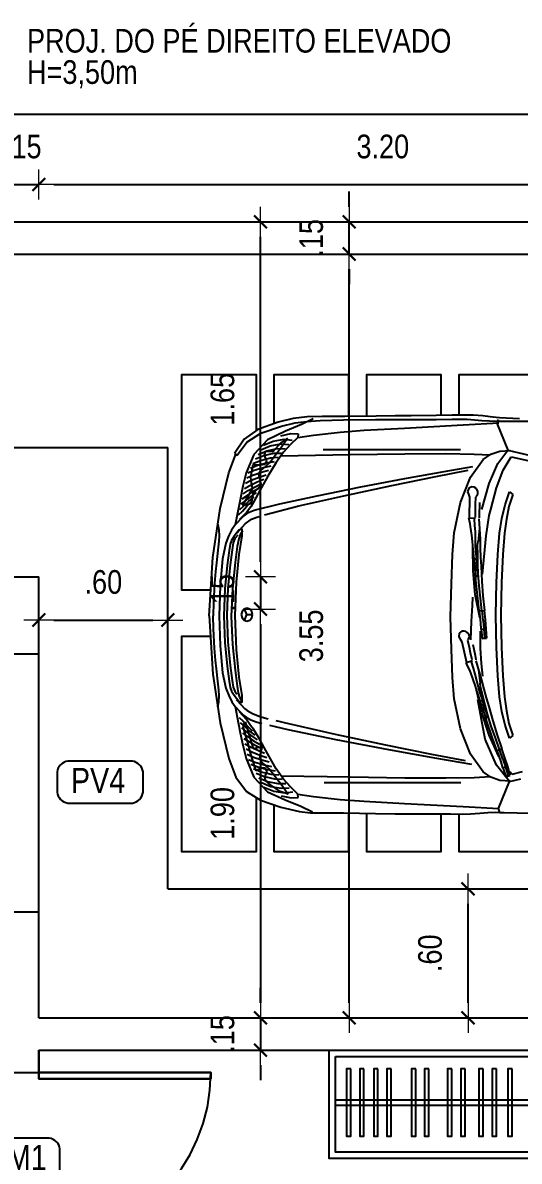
# Model space of a CAD drawing. Header units: millimetres. Extents: x -178 to 521, y -135 to 750.
# Drawn here: x 26.54 to 28.85, y 706.22 to 711.51 of the extents above; entities that cross this region are included whole.
import ezdxf
from ezdxf.enums import TextEntityAlignment as Align

# ---------------------------------------------------------------- set-up
doc = ezdxf.new("R2010")
doc.units = ezdxf.units.MM
doc.header["$LTSCALE"] = 20
doc.header["$MEASUREMENT"] = 0
doc.header["$PDSIZE"] = -5
doc.linetypes.add('HIDDEN2', pattern=[0.1875, 0.125, -0.0625])
doc.layers.get('0').update_dxf_attribs({"linetype": 'CONTINUOUS'})
doc.layers.get('Defpoints').update_dxf_attribs({"linetype": 'CONTINUOUS'})
for name, color, linetype in [('003', 3, 'CONTINUOUS'), ('AR-ALV', 5, 'CONTINUOUS'), ('COTA', 7, 'CONTINUOUS'), ('Layer1', 7, 'CONTINUOUS')]:
    doc.layers.add(name, color=color, linetype=linetype)
doc.layers.add('E-Pen-C', color=4, linetype='CONTINUOUS', lineweight=15)
doc.layers.add('E-Pen-G', color=3, linetype='CONTINUOUS', lineweight=30)
doc.styles.add('F2', font='ARIALN.TTF')
doc.dimstyles.new('DIMENSION-1', dxfattribs={"dimtxt": 0.11, "dimasz": 0.07, "dimexe": 1, "dimexo": 0, "dimgap": 0.12, "dimtad": 1, "dimzin": 7, "dimdsep": 46, "dimtxsty": 'F2', "dimblk1": 'TRACO', "dimblk2": 'TRACO', "dimsah": 1, "dimcen": 1, "dimse1": 1, "dimse2": 1, "dimclrd": 256, "dimclre": 256, "dimclrt": 6, "dimadec": 0, "dimazin": 0, "dimtfac": 1, "dimtix": 1, "dimtmove": 2, "dimatfit": 3, "dimldrblk": 'TRACO', "dimfxl": 1, "dimtolj": 1, "dimtzin": 0, "dimarcsym": 0})

# ---------------------------------------------------------------- blocks, each defined once
blk = doc.blocks.new('Austin Mini dessus')
at = {"color": 8, "flags": 128}
for points in [[(-0.302, 3.7337), (-0.2069, 3.765)], [(-0.2069, 3.765), (-0.1204, 3.7865)], [(-0.1874, 3.7324), (-0.114, 3.7617)], [(-0.1204, 3.7865), (-0.0703, 3.7926)], [(-0.114, 3.7617), (-0.0609, 3.787)], [(-0.0703, 3.7926), (-0.0241, 3.7916)], [(-0.0241, 3.7916), (0.0842, 3.7922)], [(0.0842, 3.7922), (0.2332, 3.7952)], [(0.2332, 3.7952), (0.3237, 3.797)], [(0.3237, 3.797), (0.3971, 3.7966)], [(0.3684, 3.7483), (0.6405, 3.7634)], [(0.3971, 3.7966), (0.5088, 3.7962)], [(0.5088, 3.7962), (0.581, 3.797)], [(0.581, 3.797), (0.6212, 3.7976)], [(0.6212, 3.7976), (0.674, 3.7963)], [(0.6405, 3.7634), (0.8064, 3.7721)], [(0.674, 3.7963), (0.7177, 3.7934)], [(0.7177, 3.7934), (0.7547, 3.7905)], [(0.7547, 3.7905), (0.7913, 3.7892)], [(0.7913, 3.7892), (0.8117, 3.7899)], [(0.8107, 3.7898), (0.8054, 3.7722)], [(0.8054, 3.7722), (0.8566, 3.6469)], [(0.8117, 3.7899), (0.831, 3.7901)], [(0.831, 3.7901), (0.8924, 3.7915)], [(0.8924, 3.7915), (1.0016, 3.7949)], [(-0.3667, 3.6929), (-0.302, 3.7337)], [(-0.269, 3.694), (-0.1874, 3.7324)], [(-0.1734, 3.7051), (-0.2108, 3.6933)], [(-0.2065, 3.713), (-0.1595, 3.7223)], [(-0.2018, 3.6646), (-0.1734, 3.7051)], [(-0.1288, 3.7047), (-0.1629, 3.672)], [(-0.1595, 3.7223), (-0.127, 3.7206)], [(-0.127, 3.7206), (-0.1288, 3.7047)], [(-0.1288, 3.7047), (-0.0554, 3.7158)], [(-0.0554, 3.7158), (0.0688, 3.7297)], [(0.0688, 3.7297), (0.18, 3.7384)], [(0.18, 3.7384), (0.3684, 3.7483)], [(-0.4163, 3.6266), (-0.3667, 3.6929)], [(-0.3332, 3.6261), (-0.269, 3.694)], [(-0.2983, 3.6509), (-0.2548, 3.669)], [(-0.2862, 3.6722), (-0.24, 3.6915)], [(-0.2557, 3.6613), (-0.2776, 3.6432)], [(-0.2696, 3.6465), (-0.2217, 3.6563)], [(-0.2582, 3.5904), (-0.2018, 3.6646)], [(-0.2108, 3.6933), (-0.2557, 3.6613)], [(-0.2548, 3.669), (-0.2057, 3.6781)], [(-0.24, 3.6915), (-0.1897, 3.6999)], [(-0.2217, 3.6563), (-0.1848, 3.6556)], [(-0.2057, 3.6781), (-0.1684, 3.6754)], [(-0.1629, 3.672), (-0.1958, 3.6357)], [(-0.1897, 3.6999), (-0.152, 3.6952)], [(0.6296, 3.652), (-0.0059, 3.652)], [(-0.4494, 3.54), (-0.4163, 3.6266)], [(-0.3686, 3.5396), (-0.3332, 3.6261)], [(-0.3344, 3.5868), (-0.2992, 3.6015)], [(-0.3224, 3.6082), (-0.2844, 3.624)], [(-0.3103, 3.6295), (-0.2696, 3.6465)], [(-0.2992, 3.6015), (-0.2538, 3.6126)], [(-0.2844, 3.624), (-0.2378, 3.6344)], [(-0.2776, 3.6432), (-0.2819, 3.6262)], [(-0.2819, 3.6262), (-0.2717, 3.5998)], [(-0.2717, 3.5998), (-0.28, 3.5832)], [(-0.2538, 3.6126), (-0.2177, 3.6161)], [(-0.2378, 3.6344), (-0.2012, 3.6358)], [(-0.1958, 3.6357), (-0.2299, 3.5876)], [(-0.2069, 3.6195), (0.1144, 3.6255)], [(0.1144, 3.6255), (0.369, 3.6287)], [(0.369, 3.6287), (0.5603, 3.6292)], [(0.5603, 3.6292), (0.6914, 3.6273)], [(0.7337, 3.6018), (0.675, 3.5196)], [(0.6914, 3.6273), (0.7656, 3.6231)], [(0.769, 3.6265), (0.7337, 3.6018)], [(0.8118, 3.6411), (0.769, 3.6265)], [(0.8566, 3.6469), (0.7958, 3.5707)], [(0.8596, 3.6444), (0.8118, 3.6411)], [(0.8299, 3.5961), (0.835, 3.6098)], [(0.835, 3.6098), (0.8402, 3.6233)], [(0.8372, 3.5784), (0.8502, 3.6203)], [(0.8402, 3.6233), (0.8582, 3.6183)], [(0.8462, 3.577), (0.8582, 3.6183)], [(0.8566, 3.6469), (0.909, 3.6348)], [(0.8604, 3.6051), (0.8577, 3.6008)], [(0.8634, 3.6093), (0.8604, 3.6051)], [(0.8666, 3.6133), (0.8634, 3.6093)], [(0.9143, 3.6021), (0.8666, 3.6133)], [(-0.3585, 3.5441), (-0.3287, 3.5566)], [(-0.3465, 3.5655), (-0.3139, 3.579)], [(-0.3219, 3.5976), (-0.3417, 3.5395)], [(-0.3356, 3.5327), (-0.2955, 3.5465)], [(-0.3287, 3.5566), (-0.2858, 3.5689)], [(-0.3144, 3.5923), (-0.3219, 3.5976)], [(-0.2975, 3.5839), (-0.3144, 3.5923)], [(-0.3139, 3.579), (-0.2698, 3.5907)], [(-0.3066, 3.538), (-0.2994, 3.5535)], [(-0.2994, 3.5535), (-0.2582, 3.5904)], [(-0.28, 3.5832), (-0.2975, 3.5839)], [(-0.2955, 3.5465), (-0.2617, 3.5558)], [(-0.2858, 3.5689), (-0.2505, 3.5765)], [(-0.2299, 3.5876), (-0.2701, 3.5169)], [(-0.2698, 3.5907), (-0.2341, 3.5963)], [(0.4929, 3.5192), (0.6502, 3.5491)], [(0.517, 3.5386), (0.6793, 3.5662)], [(0.7958, 3.5707), (0.7435, 3.4498)], [(0.8063, 3.5287), (0.8151, 3.5556)], [(0.8151, 3.5556), (0.8242, 3.5824)], [(0.8252, 3.5824), (0.8299, 3.5961)], [(0.8252, 3.5824), (0.8372, 3.5784)], [(0.8257, 3.5419), (0.8372, 3.5784)], [(0.8334, 3.5361), (0.8462, 3.577)], [(-0.4897, 3.3744), (-0.4494, 3.54)], [(-0.3843, 3.4776), (-0.3686, 3.5396)], [(-0.374, 3.3698), (-0.3363, 3.4925)], [(-0.3693, 3.4953), (-0.3424, 3.5089)], [(-0.3639, 3.5197), (-0.3356, 3.5327)], [(-0.3534, 3.4979), (-0.3572, 3.4821)], [(-0.3417, 3.5395), (-0.3534, 3.4979)], [(-0.3493, 3.4851), (-0.3148, 3.5016)], [(-0.3424, 3.5089), (-0.3051, 3.524)], [(-0.3363, 3.4925), (-0.2946, 3.4845)], [(-0.3244, 3.4792), (-0.2956, 3.4936)], [(-0.3148, 3.5016), (-0.2843, 3.5144)], [(-0.2701, 3.5169), (-0.3098, 3.443)], [(-0.3001, 3.5036), (-0.3066, 3.538)], [(-0.3051, 3.524), (-0.273, 3.5351)], [(-0.2946, 3.4845), (-0.3001, 3.5036)], [(0.0478, 3.4514), (0.2925, 3.4981)], [(0.2791, 3.4759), (0.4929, 3.5192)], [(0.2925, 3.4981), (0.517, 3.5386)], [(0.675, 3.5196), (0.6278, 3.4015)], [(0.8067, 3.5309), (0.7615, 3.4315)], [(0.7718, 3.4351), (0.7952, 3.5024)], [(0.8092, 3.4984), (0.7905, 3.4435)], [(0.7952, 3.5024), (0.8192, 3.4954)], [(0.7972, 3.5019), (0.8063, 3.5287)], [(0.7985, 3.4305), (0.8212, 3.4949)], [(0.8257, 3.5419), (0.8097, 3.4979)], [(0.8192, 3.4954), (0.8334, 3.5361)], [(-0.3968, 3.4202), (-0.3843, 3.4776)], [(-0.3572, 3.4821), (-0.3836, 3.3914)], [(-0.38, 3.4466), (-0.3561, 3.4613)], [(-0.3746, 3.4709), (-0.3493, 3.4851)], [(-0.363, 3.4375), (-0.3341, 3.4567)], [(-0.3561, 3.4613), (-0.3244, 3.4792)], [(-0.3437, 3.4343), (-0.3181, 3.4522)], [(-0.3098, 3.443), (-0.3346, 3.403)], [(-0.3341, 3.4567), (-0.3068, 3.4729)], [(-0.1749, 3.4052), (0.0478, 3.4514)], [(0.0453, 3.4261), (0.2791, 3.4759)], [(0.7435, 3.4498), (0.7081, 3.2674)], [(0.7905, 3.4435), (0.7715, 3.3887)], [(0.8558, 3.4451), (0.8359, 3.3854)], [(0.8715, 3.4329), (0.8558, 3.4451)], [(-0.4112, 3.3468), (-0.3968, 3.4202)], [(-0.3961, 3.3734), (-0.3767, 3.3898)], [(-0.3908, 3.3978), (-0.3698, 3.4136)], [(-0.3854, 3.4222), (-0.363, 3.4375)], [(-0.3836, 3.3914), (-0.374, 3.3698)], [(-0.3836, 3.366), (-0.363, 3.3894)], [(-0.3767, 3.3898), (-0.3534, 3.4119)], [(-0.3698, 3.4136), (-0.3437, 3.4343)], [(-0.363, 3.3894), (-0.3407, 3.4108)], [(-0.3534, 3.4119), (-0.3294, 3.4315)], [(-0.3346, 3.403), (-0.3481, 3.3863)], [(-0.2599, 3.3851), (-0.2335, 3.3912)], [(-0.2335, 3.3912), (-0.2013, 3.399)], [(-0.2013, 3.399), (-0.1749, 3.4052)], [(-0.172, 3.3767), (0.0453, 3.4261)], [(0.6278, 3.4015), (0.5988, 3.2619)], [(0.7615, 3.4315), (0.7277, 3.3278)], [(0.7484, 3.3675), (0.7718, 3.4351)], [(0.7715, 3.3887), (0.7537, 3.3335)], [(0.7785, 3.3642), (0.7985, 3.4305)], [(0.8536, 3.3763), (0.8715, 3.4329)], [(-0.5243, 3.1472), (-0.4897, 3.3744)], [(-0.4198, 3.2983), (-0.4112, 3.3468)], [(-0.4015, 3.349), (-0.3836, 3.366)], [(-0.3679, 3.3589), (-0.4003, 3.3232)], [(-0.397, 3.3226), (-0.3805, 3.3391)], [(-0.3805, 3.3391), (-0.3683, 3.348)], [(-0.3683, 3.348), (-0.347, 3.3593)], [(-0.3481, 3.3863), (-0.3679, 3.3589)], [(-0.347, 3.3593), (-0.3226, 3.369)], [(-0.339, 3.3298), (-0.3048, 3.3438)], [(-0.3226, 3.369), (-0.2958, 3.3774)], [(-0.3048, 3.3438), (-0.2667, 3.355)], [(-0.2307, 3.363), (-0.2112, 3.3675)], [(-0.2112, 3.3675), (-0.1915, 3.3721)], [(-0.1915, 3.3721), (-0.172, 3.3767)], [(0.7293, 3.299), (0.7484, 3.3675)], [(0.7472, 3.3485), (0.7374, 3.3232)], [(0.7537, 3.3335), (0.7422, 3.2911)], [(0.7462, 3.3202), (0.7557, 3.3455)], [(0.7472, 3.3485), (0.7557, 3.345)], [(0.7597, 3.2985), (0.7785, 3.3642)], [(0.8359, 3.3854), (0.8202, 3.3211)], [(0.8415, 3.3179), (0.8536, 3.3763)], [(-0.5014, 3.3001), (-0.4965, 3.2759)], [(-0.435, 3.2757), (-0.4198, 3.2983)], [(-0.4198, 3.2983), (-0.397, 3.3226)], [(-0.415, 3.2655), (-0.3926, 3.2902)], [(-0.3926, 3.2902), (-0.3764, 3.3069)], [(-0.3764, 3.3069), (-0.3644, 3.3161)], [(-0.3644, 3.3161), (-0.339, 3.3298)], [(0.7277, 3.3278), (0.7023, 3.2216)], [(0.728, 3.2975), (0.7203, 3.2716)], [(0.7263, 3.2915), (0.7353, 3.2885)], [(0.7374, 3.3232), (0.728, 3.2975)], [(0.7293, 3.2686), (0.7371, 3.2944)], [(0.7422, 3.2911), (0.7318, 3.2485)], [(0.7371, 3.2944), (0.7462, 3.3202)], [(0.7478, 3.258), (0.7597, 3.2985)], [(0.8202, 3.3211), (0.8092, 3.2537)], [(0.8325, 3.2537), (0.8415, 3.3179)], [(-0.4965, 3.2759), (-0.4951, 3.2474)], [(-0.4951, 3.2474), (-0.4961, 3.222)], [(-0.4642, 3.2131), (-0.4498, 3.2462)], [(-0.4498, 3.2462), (-0.435, 3.2757)], [(-0.4368, 3.2263), (-0.4251, 3.2451)], [(-0.4251, 3.2451), (-0.4036, 3.2735)], [(-0.4223, 3.2271), (-0.4123, 3.2411)], [(-0.4102, 3.2033), (-0.4054, 3.2337)], [(-0.4054, 3.2337), (-0.3992, 3.255)], [(-0.4036, 3.2735), (-0.3881, 3.2799)], [(-0.3879, 3.2469), (-0.4009, 3.1615)], [(-0.3992, 3.255), (-0.3897, 3.273)], [(-0.3881, 3.2799), (-0.3879, 3.2469)], [(0.5988, 3.2619), (0.5909, 3.1628)], [(0.7063, 3.2296), (0.6964, 3.1985)], [(0.7105, 3.2437), (0.7063, 3.2296)], [(0.7153, 3.258), (0.7105, 3.2437)], [(0.72, 3.2361), (0.7116, 3.2101)], [(0.7198, 3.2721), (0.7153, 3.258)], [(0.7313, 3.2686), (0.72, 3.2361)], [(0.7208, 3.2721), (0.7313, 3.2686)], [(0.7318, 3.2485), (0.7208, 3.2061)], [(0.7243, 3.2421), (0.7215, 3.2248)], [(0.7361, 3.2172), (0.7478, 3.258)], [(0.8092, 3.2537), (0.8014, 3.1546)], [(0.8246, 3.1546), (0.8325, 3.2537)], [(-0.5002, 3.1805), (-0.5068, 3.1221)], [(-0.4961, 3.222), (-0.5002, 3.1805)], [(-0.4783, 3.1411), (-0.4642, 3.2131)], [(-0.457, 3.1102), (-0.4482, 3.1794)], [(-0.4482, 3.1794), (-0.4433, 3.2092)], [(-0.4433, 3.2092), (-0.4368, 3.2263)], [(-0.4433, 3.1075), (-0.4345, 3.1767)], [(-0.4345, 3.1767), (-0.4292, 3.2081)], [(-0.4292, 3.2081), (-0.4223, 3.2271)], [(-0.42, 3.129), (-0.4102, 3.2033)], [(0.6964, 3.1985), (0.6864, 3.1723)], [(0.7041, 3.1774), (0.6969, 3.1476)], [(0.6998, 3.0852), (0.7263, 3.1761)], [(0.7116, 3.2101), (0.7041, 3.1774)], [(0.7123, 3.1286), (0.7203, 3.1896)], [(0.721, 3.2072), (0.7203, 3.1896)], [(0.7215, 3.2248), (0.721, 3.2072)], [(0.7263, 3.1761), (0.7361, 3.2172)], [(-0.5405, 2.876), (-0.5243, 3.1472)], [(-0.5068, 3.1221), (-0.5121, 3.0818)], [(-0.4897, 3.0166), (-0.4783, 3.1411)], [(-0.4326, 3.01), (-0.42, 3.129)], [(-0.4009, 3.1615), (-0.4139, 3.0323)], [(0.5909, 3.1628), (0.5858, 3.0317)], [(0.6698, 3.1266), (0.6607, 3.1082)], [(0.6761, 3.1418), (0.6698, 3.1266)], [(0.6864, 3.1723), (0.6761, 3.1418)], [(0.6969, 3.1476), (0.6884, 3.1193)], [(0.7318, 3.1572), (0.726, 3.0977)], [(0.8014, 3.1546), (0.7962, 3.0235)], [(0.8194, 3.0235), (0.8246, 3.1546)], [(-0.5121, 3.0818), (-0.5164, 3.0261)], [(-0.4678, 3.0008), (-0.457, 3.1102)], [(-0.4541, 2.9981), (-0.4433, 3.1075)], [(0.6338, 2.997), (0.6553, 3.0927)], [(0.6607, 3.1082), (0.6538, 3.0932)], [(0.6538, 3.0932), (0.6836, 3.0845)], [(0.6818, 3.0817), (0.6747, 3.0485)], [(0.6884, 3.1193), (0.6795, 3.0899)], [(0.6957, 3.0601), (0.6993, 3.0807)], [(0.726, 3.0977), (0.7219, 3.0275)], [(-0.5164, 3.0261), (-0.5207, 2.9376)], [(-0.4943, 2.876), (-0.4897, 3.0166)], [(-0.4139, 3.0323), (-0.4198, 2.8742)], [(0.5858, 3.0317), (0.5818, 2.8809)], [(0.6693, 3.0237), (0.6625, 2.9905)], [(0.6747, 3.0485), (0.6693, 3.0237)], [(0.6853, 3.0102), (0.6902, 3.0313)], [(0.6902, 3.0313), (0.6957, 3.0601)], [(0.7219, 3.0275), (0.7205, 2.9476)], [(0.7962, 3.0235), (0.7923, 2.8727)], [(0.8155, 2.8727), (0.8194, 3.0235)], [(-0.473, 2.876), (-0.4678, 3.0008)], [(-0.4594, 2.8733), (-0.4541, 2.9981)], [(-0.4389, 2.8801), (-0.4326, 3.01)], [(0.6202, 2.9747), (0.6273, 2.9847)], [(0.6221, 2.9567), (0.6202, 2.9747)], [(0.6273, 2.9847), (0.6338, 2.997)], [(0.6618, 2.9878), (0.6631, 2.986)], [(0.6631, 2.986), (0.6661, 2.9845)], [(0.6661, 2.9845), (0.6693, 2.9748)], [(0.6693, 2.9748), (0.6662, 2.9608)], [(0.677, 2.9877), (0.6796, 2.9022)], [(0.7259, 2.9524), (0.7277, 2.9669)], [(0.7277, 2.9669), (0.7297, 2.9812)], [(0.7297, 2.9812), (0.7484, 2.9804)], [(0.7369, 2.9367), (0.7402, 2.9806)], [(0.7461, 2.9374), (0.7484, 2.9804)], [(-0.5207, 2.9376), (-0.5227, 2.876)], [(0.6341, 2.9475), (0.6221, 2.9567)], [(0.6455, 2.9473), (0.6341, 2.9475)], [(0.6529, 2.9495), (0.6455, 2.9473)], [(0.6577, 2.9524), (0.6529, 2.9495)], [(0.6662, 2.9608), (0.6577, 2.9524)], [(0.7205, 2.9096), (0.7234, 2.9377)], [(0.7244, 2.9379), (0.7259, 2.9524)], [(0.7244, 2.9379), (0.7369, 2.9367)], [(0.7339, 2.8986), (0.7369, 2.9367)], [(0.7427, 2.8947), (0.7461, 2.9374)], [(-0.5405, 2.876), (-0.5243, 2.6047)], [(-0.5207, 2.8143), (-0.5227, 2.876)], [(-0.4897, 2.7353), (-0.4943, 2.876)], [(-0.4678, 2.7512), (-0.473, 2.876)], [(-0.4541, 2.7484), (-0.4594, 2.8733)], [(-0.4326, 2.7495), (-0.4389, 2.8801)], [(-0.4198, 2.8742), (-0.4139, 2.72)], [(-0.3917, 2.8708), (-0.3881, 2.8859)], [(-0.3881, 2.8557), (-0.3917, 2.8708)], [(-0.3881, 2.8859), (-0.3786, 2.8967)], [(-0.3786, 2.8967), (-0.3653, 2.9008)], [(-0.3767, 2.8977), (-0.3653, 2.8708)], [(-0.3653, 2.8708), (-0.3767, 2.844)], [(-0.3653, 2.9008), (-0.352, 2.8967)], [(-0.3653, 2.8708), (-0.3389, 2.8708)], [(-0.352, 2.8967), (-0.3425, 2.8859)], [(-0.3425, 2.8859), (-0.3389, 2.8708)], [(-0.3389, 2.8708), (-0.3425, 2.8557)], [(0.5818, 2.8809), (0.5858, 2.7275)], [(0.6796, 2.9022), (0.6837, 2.8284)], [(0.7179, 2.8836), (0.6962, 2.7767)], [(0.7152, 2.8533), (0.718, 2.8814)], [(0.718, 2.8814), (0.7205, 2.9096)], [(0.7339, 2.8986), (0.7283, 2.8522)], [(0.7381, 2.8519), (0.7427, 2.8947)], [(0.7923, 2.8727), (0.7962, 2.7218)], [(0.8194, 2.7218), (0.8155, 2.8727)], [(-0.5164, 2.7259), (-0.5207, 2.8143)], [(-0.3786, 2.845), (-0.3881, 2.8557)], [(-0.3653, 2.8409), (-0.3786, 2.845)], [(-0.352, 2.845), (-0.3653, 2.8409)], [(-0.3425, 2.8557), (-0.352, 2.845)], [(0.6837, 2.8284), (0.6857, 2.7893)], [(0.7054, 2.7825), (0.7131, 2.8533)], [(0.7131, 2.8533), (0.7381, 2.8519)], [(0.7277, 2.8526), (0.7218, 2.7949)], [(0.7325, 2.784), (0.7401, 2.8518)], [(0.6962, 2.7767), (0.6866, 2.668)], [(0.6979, 2.7113), (0.7054, 2.7825)], [(0.7218, 2.7949), (0.7156, 2.7372)], [(0.7279, 2.7148), (0.7325, 2.784)], [(-0.5121, 2.6701), (-0.5164, 2.7259)], [(-0.4783, 2.6109), (-0.4897, 2.7353)], [(-0.457, 2.6417), (-0.4678, 2.7512)], [(-0.4433, 2.639), (-0.4541, 2.7484)], [(-0.42, 2.6293), (-0.4326, 2.7495)], [(-0.4139, 2.72), (-0.4009, 2.5911)], [(0.5858, 2.7275), (0.5909, 2.5917)], [(0.6946, 2.6403), (0.6979, 2.7113)], [(0.7156, 2.7372), (0.7107, 2.6794)], [(0.7244, 2.6467), (0.7279, 2.7148)], [(0.7962, 2.7218), (0.8014, 2.5907)], [(0.8246, 2.5907), (0.8194, 2.7218)], [(-0.5068, 2.6299), (-0.5121, 2.6701)], [(0.6866, 2.668), (0.6857, 2.5588)], [(0.6971, 2.6657), (0.6937, 2.6386)], [(0.701, 2.6926), (0.6971, 2.6657)], [(0.701, 2.6926), (0.7101, 2.6911)], [(0.7033, 2.6376), (0.7063, 2.6647)], [(0.7063, 2.6647), (0.71, 2.6915)], [(0.7107, 2.6794), (0.709, 2.6356)], [(0.7219, 2.6045), (0.7244, 2.6467)], [(0.731, 2.6835), (0.7474, 2.5042)], [(-0.5243, 2.6047), (-0.4897, 2.3776)], [(-0.5002, 2.5714), (-0.5068, 2.6299)], [(-0.4642, 2.5388), (-0.4783, 2.6109)], [(-0.4482, 2.5725), (-0.457, 2.6417)], [(-0.4345, 2.5698), (-0.4433, 2.639)], [(-0.4102, 2.5543), (-0.42, 2.6293)], [(0.6903, 2.5972), (0.689, 2.5822)], [(0.6914, 2.6119), (0.6903, 2.5972)], [(0.6937, 2.6386), (0.692, 2.6115)], [(0.6924, 2.6121), (0.7034, 2.6111)], [(0.6934, 2.6323), (0.7028, 2.6314)], [(0.7034, 2.6111), (0.6997, 2.5769)], [(0.7015, 2.6106), (0.7033, 2.6376)], [(0.709, 2.6356), (0.7085, 2.5917)], [(0.7197, 2.5621), (0.7219, 2.6045)], [(-0.4961, 2.5299), (-0.5002, 2.5714)], [(-0.4433, 2.5428), (-0.4482, 2.5725)], [(-0.4368, 2.5257), (-0.4433, 2.5428)], [(-0.429, 2.5374), (-0.4345, 2.5698)], [(-0.4038, 2.5192), (-0.4102, 2.5543)], [(-0.4009, 2.5911), (-0.3879, 2.5051)], [(0.5909, 2.5917), (0.5988, 2.49)], [(0.6878, 2.5675), (0.6847, 2.5306)], [(0.689, 2.5822), (0.6878, 2.5675)], [(0.6997, 2.5769), (0.6975, 2.5497)], [(0.6975, 2.5497), (0.6975, 2.5161)], [(0.7026, 2.5837), (0.7038, 2.5662)], [(0.7038, 2.5662), (0.7072, 2.5489)], [(0.7085, 2.5917), (0.7072, 2.5478)], [(0.7072, 2.5489), (0.7105, 2.5317)], [(0.7193, 2.5199), (0.7197, 2.5621)], [(0.8014, 2.5907), (0.8092, 2.4916)], [(0.8325, 2.4916), (0.8246, 2.5907)], [(-0.4965, 2.4761), (-0.4951, 2.5046)], [(-0.4951, 2.5046), (-0.4961, 2.5299)], [(-0.4511, 2.5067), (-0.4642, 2.5388)], [(-0.4377, 2.4782), (-0.4511, 2.5067)], [(-0.4251, 2.5069), (-0.4368, 2.5257)], [(-0.4211, 2.5171), (-0.429, 2.5374)], [(-0.4036, 2.4784), (-0.4251, 2.5069)], [(-0.4082, 2.5023), (-0.4211, 2.5171)], [(-0.4106, 2.4907), (-0.373, 2.4496)], [(-0.3951, 2.4956), (-0.4038, 2.5192)], [(-0.3837, 2.4832), (-0.3951, 2.4956)], [(-0.3879, 2.5051), (-0.3881, 2.472)], [(0.5988, 2.49), (0.6278, 2.3505)], [(0.6807, 2.5008), (0.6754, 2.4613)], [(0.6847, 2.5306), (0.6807, 2.5008)], [(0.6975, 2.5161), (0.6972, 2.4854)], [(0.7164, 2.4705), (0.7105, 2.5317)], [(0.714, 2.4253), (0.7193, 2.5199)], [(0.7474, 2.5042), (0.7622, 2.4097)], [(0.8092, 2.4916), (0.8202, 2.4242)], [(0.8415, 2.4274), (0.8325, 2.4916)], [(-0.5014, 2.4519), (-0.4965, 2.4761)], [(-0.4198, 2.4536), (-0.4377, 2.4782)], [(-0.4198, 2.4536), (-0.3822, 2.4143)], [(-0.4126, 2.4151), (-0.4198, 2.4536)], [(-0.3881, 2.472), (-0.4036, 2.4784)], [(-0.373, 2.4496), (-0.3435, 2.4277)], [(0.6699, 2.4354), (0.6674, 2.4227)], [(0.673, 2.4486), (0.6699, 2.4354)], [(0.6754, 2.4613), (0.673, 2.4486)], [(0.6952, 2.456), (0.6932, 2.4254)], [(0.6972, 2.4854), (0.6952, 2.456)], [(-0.3975, 2.3367), (-0.4126, 2.4151)], [(-0.4043, 2.4065), (-0.3863, 2.3895)], [(-0.3677, 2.3955), (-0.4003, 2.4288)], [(-0.3989, 2.3821), (-0.3794, 2.3657)], [(-0.3863, 2.3895), (-0.3657, 2.3661)], [(-0.3822, 2.4143), (-0.3546, 2.3944)], [(-0.3478, 2.3704), (-0.3677, 2.3955)], [(-0.3546, 2.3944), (-0.3323, 2.3856)], [(-0.3435, 2.4277), (-0.32, 2.4176)], [(-0.3323, 2.3856), (-0.2128, 2.3556)], [(-0.32, 2.4176), (-0.3092, 2.4141)], [(-0.2838, 2.4064), (-0.1243, 2.3655)], [(0.6674, 2.4227), (0.6984, 2.421)], [(0.6695, 2.3245), (0.669, 2.4226)], [(0.6972, 2.4178), (0.6978, 2.3839)], [(0.6978, 2.3839), (0.6981, 2.3586)], [(0.715, 2.4096), (0.7145, 2.4208)], [(0.7153, 2.3984), (0.715, 2.4096)], [(0.7156, 2.3872), (0.7153, 2.3984)], [(0.7163, 2.3745), (0.7156, 2.3872)], [(0.7276, 2.3821), (0.761, 2.261)], [(0.7622, 2.4097), (0.7686, 2.3821)], [(0.7686, 2.3821), (0.7952, 2.2812)], [(0.8202, 2.4242), (0.8359, 2.3599)], [(0.8536, 2.369), (0.8415, 2.4274)], [(-0.4897, 2.3776), (-0.4494, 2.2119)], [(-0.3843, 2.2744), (-0.3975, 2.3367)], [(-0.3935, 2.3577), (-0.3726, 2.3419)], [(-0.3881, 2.3334), (-0.3657, 2.3181)], [(-0.3864, 2.3641), (-0.3443, 2.3544)], [(-0.3402, 2.2847), (-0.3864, 2.3641)], [(-0.3794, 2.3657), (-0.3561, 2.3436)], [(-0.3726, 2.3419), (-0.3464, 2.3212)], [(-0.3657, 2.3661), (-0.3434, 2.3447)], [(-0.3561, 2.3436), (-0.3321, 2.324)], [(-0.3346, 2.3489), (-0.3478, 2.3704)], [(-0.3443, 2.3544), (-0.3348, 2.3038)], [(-0.3048, 2.2947), (-0.3346, 2.3489)], [(-0.2128, 2.3556), (-0.0386, 2.3181)], [(-0.1243, 2.3655), (0.085, 2.3182)], [(0.6278, 2.3505), (0.675, 2.2324)], [(0.6981, 2.3586), (0.6989, 2.3247)], [(0.717, 2.3616), (0.7163, 2.3745)], [(0.7167, 2.349), (0.717, 2.3616)], [(0.8359, 2.3599), (0.8558, 2.3002)], [(0.8715, 2.3124), (0.8536, 2.369)], [(-0.3827, 2.309), (-0.3589, 2.2942)], [(-0.3774, 2.2846), (-0.352, 2.2704)], [(-0.3657, 2.3181), (-0.3368, 2.2988)], [(-0.3589, 2.2942), (-0.3272, 2.2763)], [(-0.3464, 2.3212), (-0.3209, 2.3033)], [(-0.3449, 2.2704), (-0.3402, 2.2847)], [(-0.3368, 2.2988), (-0.3096, 2.2826)], [(-0.3348, 2.3038), (-0.2973, 2.271)], [(-0.3272, 2.2763), (-0.2983, 2.2619)], [(-0.2675, 2.228), (-0.3048, 2.2947)], [(-0.0386, 2.3181), (0.1643, 2.2777)], [(0.085, 2.3182), (0.3093, 2.2706)], [(0.1643, 2.2777), (0.3699, 2.2387)], [(0.6613, 2.2997), (0.6659, 2.3111)], [(0.6672, 2.2826), (0.6613, 2.2997)], [(0.6659, 2.3111), (0.6695, 2.3245)], [(0.6809, 2.2764), (0.6672, 2.2826)], [(0.6921, 2.2787), (0.6809, 2.2764)], [(0.6988, 2.2826), (0.6921, 2.2787)], [(0.7029, 2.2864), (0.6988, 2.2826)], [(0.6989, 2.3218), (0.7006, 2.3204)], [(0.7006, 2.3204), (0.7038, 2.3197)], [(0.7093, 2.2966), (0.7029, 2.2864)], [(0.7038, 2.3197), (0.7091, 2.3109)], [(0.7091, 2.3109), (0.7093, 2.2966)], [(0.7952, 2.2812), (0.8271, 2.1996)], [(0.8558, 2.3002), (0.8715, 2.3124)], [(-0.3686, 2.2124), (-0.3843, 2.2744)], [(-0.372, 2.2602), (-0.3452, 2.2466)], [(-0.3666, 2.2358), (-0.3383, 2.2228)], [(-0.352, 2.2704), (-0.3175, 2.2539)], [(-0.3489, 2.2319), (-0.3449, 2.2704)], [(-0.3375, 2.1754), (-0.3489, 2.2319)], [(-0.3452, 2.2466), (-0.3079, 2.2315)], [(-0.3383, 2.2228), (-0.2982, 2.209)], [(-0.3175, 2.2539), (-0.287, 2.2412)], [(-0.3028, 2.2519), (-0.3094, 2.2175)], [(-0.3079, 2.2315), (-0.2757, 2.2204)], [(-0.2973, 2.271), (-0.3028, 2.2519)], [(-0.2299, 2.1644), (-0.2675, 2.228)], [(0.3093, 2.2706), (0.5139, 2.2288)], [(0.3699, 2.2387), (0.552, 2.2057)], [(0.5139, 2.2288), (0.6638, 2.199)], [(0.675, 2.2324), (0.7337, 2.1502)], [(0.761, 2.261), (0.8021, 2.1691)], [(0.8634, 2.1376), (1.3706, 2.2486)], [(-0.4494, 2.2119), (-0.4163, 2.1254)], [(-0.3332, 2.1259), (-0.3686, 2.2124)], [(-0.3612, 2.2114), (-0.3315, 2.199)], [(-0.3492, 2.1901), (-0.3167, 2.1765)], [(-0.3267, 2.1761), (-0.3375, 2.1754)], [(-0.3315, 2.199), (-0.2886, 2.1866)], [(-0.3036, 2.1762), (-0.3267, 2.1761)], [(-0.3167, 2.1765), (-0.2725, 2.1648)], [(-0.3094, 2.2175), (-0.3021, 2.202)], [(-0.2827, 2.1724), (-0.3036, 2.1762)], [(-0.3021, 2.202), (-0.261, 2.1651)], [(-0.2982, 2.209), (-0.2645, 2.1997)], [(-0.2886, 2.1866), (-0.2532, 2.179)], [(-0.2744, 2.1557), (-0.2827, 2.1724)], [(0.552, 2.2057), (0.6848, 2.1831)], [(0.8271, 2.1996), (0.8634, 2.1376)], [(-0.4226, 2.1216), (-0.4101, 2.1302)], [(-0.3778, 2.0561), (-0.4226, 2.1216)], [(-0.4101, 2.1302), (-0.3656, 2.0699)], [(-0.3372, 2.1687), (-0.3019, 2.154)], [(-0.269, 2.0579), (-0.3332, 2.1259)], [(-0.3251, 2.1474), (-0.2871, 2.1315)], [(-0.3131, 2.126), (-0.2723, 2.109)], [(-0.3019, 2.154), (-0.2565, 2.1429)], [(-0.2871, 2.1315), (-0.2405, 2.1211)], [(-0.2847, 2.1294), (-0.2744, 2.1557)], [(-0.2803, 2.1124), (-0.2847, 2.1294)], [(-0.2725, 2.1648), (-0.2368, 2.1592)], [(-0.261, 2.1651), (-0.2046, 2.0909)], [(-0.2565, 2.1429), (-0.2204, 2.1395)], [(-0.2405, 2.1211), (-0.204, 2.1197)], [(-0.1958, 2.1163), (-0.2299, 2.1644)], [(-0.2069, 2.1325), (0.1144, 2.1265)], [(0.1144, 2.1265), (0.369, 2.1233)], [(0.369, 2.1233), (0.5603, 2.1227)], [(0.5603, 2.1227), (0.6914, 2.1247)], [(0.6914, 2.1247), (0.7656, 2.1289)], [(0.7337, 2.1502), (0.769, 2.1254)], [(0.769, 2.1254), (0.8118, 2.1109)], [(0.8021, 2.1691), (0.849, 2.1068)], [(0.849, 2.1068), (0.9014, 2.1189)], [(0.9014, 2.1189), (1.0142, 2.1447)], [(-0.3656, 2.0699), (-0.3005, 2.0279)], [(-0.301, 2.1047), (-0.2575, 2.0865)], [(-0.289, 2.0833), (-0.2428, 2.064)], [(-0.2456, 2.1137), (-0.2803, 2.1124)], [(-0.2723, 2.109), (-0.2245, 2.0993)], [(-0.2575, 2.0865), (-0.2084, 2.0774)], [(-0.2071, 2.072), (-0.2456, 2.1137)], [(-0.2428, 2.064), (-0.1924, 2.0556)], [(-0.2245, 2.0993), (-0.1876, 2.0999)], [(-0.2084, 2.0774), (-0.1711, 2.0801)], [(-0.1762, 2.0504), (-0.2071, 2.072)], [(-0.2046, 2.0909), (-0.1762, 2.0504)], [(-0.1629, 2.08), (-0.1958, 2.1163)], [(-0.1288, 2.0473), (-0.1629, 2.08)], [(0.6276, 2.1045), (-0.0104, 2.1045)], [(0.7979, 1.9816), (0.849, 2.1068)], [(0.8118, 2.1109), (0.8596, 2.1076)], [(-0.3153, 2.0107), (-0.3778, 2.0561)], [(-0.2203, 1.9763), (-0.3153, 2.0107)], [(-0.3005, 2.0279), (-0.2047, 1.9948)], [(-0.1866, 2.0184), (-0.269, 2.0579)], [(-0.2082, 2.0394), (-0.1605, 2.0298)], [(-0.1924, 2.0556), (-0.1547, 2.0604)], [(-0.1118, 1.9868), (-0.1866, 2.0184)], [(-0.1605, 2.0298), (-0.1273, 2.0313)], [(-0.1288, 2.0473), (-0.0554, 2.0362)], [(-0.1273, 2.0313), (-0.1288, 2.0473)], [(-0.0554, 2.0362), (0.0688, 2.0223)], [(0.0688, 2.0223), (0.18, 2.0136)], [(0.18, 2.0136), (0.3684, 2.0036)], [(-0.1499, 1.9594), (-0.2203, 1.9763)], [(-0.2047, 1.9948), (-0.141, 1.9797)], [(-0.0857, 1.9511), (-0.1499, 1.9594)], [(-0.141, 1.9797), (-0.088, 1.9728)], [(-0.0578, 1.9603), (-0.1118, 1.9868)], [(-0.088, 1.9728), (-0.0243, 1.9685)], [(-0.0243, 1.9685), (0.084, 1.9658)], [(0.084, 1.9658), (0.2331, 1.9643)], [(0.2331, 1.9643), (0.3237, 1.9638)], [(0.3237, 1.9638), (0.3991, 1.9639)], [(0.3684, 2.0036), (0.6405, 1.9886)], [(0.3991, 1.9639), (0.5144, 1.9637)], [(0.5144, 1.9637), (0.5887, 1.9626)], [(0.5887, 1.9626), (0.6591, 1.9627)], [(0.6405, 1.9886), (0.8064, 1.9798)], [(0.6591, 1.9627), (0.7278, 1.9679)], [(0.7278, 1.9679), (0.7981, 1.971)], [(0.8032, 1.9639), (0.7979, 1.9816)], [(0.7981, 1.971), (0.7996, 1.9716)], [(0.7996, 1.9716), (0.8012, 1.972)], [(0.8012, 1.972), (0.803, 1.9721)], [(0.803, 1.9721), (0.8187, 1.9717)], [(0.8187, 1.9717), (0.8745, 1.9713)], [(0.902, 1.9603), (0.8406, 1.9574)], [(0.8745, 1.9713), (0.9836, 1.9722)], [(-0.0153, 1.9503), (-0.0857, 1.9511)], [(0.0907, 1.9502), (-0.0153, 1.9503)], [(0.2354, 1.9481), (0.0907, 1.9502)], [(0.3237, 1.9468), (0.2354, 1.9481)], [(0.3994, 1.9465), (0.3237, 1.9468)], [(0.5154, 1.9455), (0.3994, 1.9465)], [(0.5899, 1.9439), (0.5154, 1.9455)], [(0.6316, 1.9433), (0.5899, 1.9439)], [(0.6869, 1.9446), (0.6316, 1.9433)], [(0.7321, 1.9476), (0.6869, 1.9446)], [(0.7655, 1.9512), (0.7321, 1.9476)], [(0.7946, 1.9543), (0.7655, 1.9512)], [(0.8101, 1.9559), (0.7946, 1.9543)], [(0.8406, 1.9574), (0.8101, 1.9559)]]:
    blk.add_lwpolyline(points, dxfattribs=at)
blk = doc.blocks.new('TRACO')
at = {"layer": 'E-Pen-C'}
for p, q in [((0, 1), (0, -1)), ((-1, 0), (1, 0))]:
    blk.add_line(p, q, dxfattribs=at)
at = {"layer": 'E-Pen-G'}
blk.add_line((-0.424, -0.424), (0.424, 0.424), dxfattribs=at)
blk = doc.blocks.new('*D673')
at = {"lineweight": -2}
blk.add_line((30.8875, 706.96), (30.8875, 710.37), dxfattribs=at)
at = {"layer": 'Defpoints', "color": 0}
for p in [(25.4035, 710.44), (30.8875, 710.44), (29.8806, 706.89)]:
    blk.add_point(p, dxfattribs=at)
at = {"lineweight": -2, "xscale": 0.07, "yscale": 0.07, "zscale": 0.07}
for p, rotation in [((30.8875, 710.44), 90), ((30.8875, 706.89), 270)]:
    blk.add_blockref('TRACO', p, dxfattribs=dict(at, rotation=rotation))
at = {"color": 6, "insert": (30.7113, 708.665), "char_height": 0.11, "attachment_point": 5, "rotation": 90, "style": 'F2'}
blk.add_mtext('\\A1;3.55', dxfattribs=at)
blk = doc.blocks.new('*D556')
at = {"lineweight": -2}
for p, q in [((28.0579, 710.66), (28.0579, 710.73)), ((28.0579, 710.44), (28.0579, 710.59)), ((28.0579, 710.37), (28.0579, 710.3))]:
    blk.add_line(p, q, dxfattribs=at)
at = {"layer": 'Defpoints', "color": 0}
for p in [(26.9649, 710.59), (28.0579, 710.59), (26.9472, 710.44)]:
    blk.add_point(p, dxfattribs=at)
at = {"lineweight": -2, "xscale": 0.07, "yscale": 0.07, "zscale": 0.07}
for p, rotation in [((28.0579, 710.59), 270), ((28.0579, 710.44), 90)]:
    blk.add_blockref('TRACO', p, dxfattribs=dict(at, rotation=rotation))
at = {"color": 6, "insert": (27.8817, 710.515), "char_height": 0.11, "attachment_point": 5, "rotation": 90, "style": 'F2'}
blk.add_mtext('\\A1;.15', dxfattribs=at)
blk = doc.blocks.new('*D559')
at = {"lineweight": -2}
blk.add_line((24.8781, 710.37), (24.8781, 709.01), dxfattribs=at)
at = {"layer": 'Defpoints', "color": 0}
for p in [(24.2737, 710.44), (24.8781, 708.94), (26.6144, 708.94)]:
    blk.add_point(p, dxfattribs=at)
at = {"lineweight": -2, "xscale": 0.07, "yscale": 0.07, "zscale": 0.07}
for p, rotation in [((24.8781, 710.44), 90), ((24.8781, 708.94), 270)]:
    blk.add_blockref('TRACO', p, dxfattribs=dict(at, rotation=rotation))
at = {"color": 6, "insert": (24.7019, 709.69), "char_height": 0.11, "attachment_point": 5, "rotation": 90, "style": 'F2'}
blk.add_mtext('\\A1;1.50', dxfattribs=at)
blk = doc.blocks.new('*D560')
at = {"linetype": 'Continuous', "lineweight": -2}
for p, q in [((27.6451, 709.01), (27.6451, 709.08)), ((27.6451, 708.94), (27.6451, 708.79)), ((27.6451, 708.72), (27.6451, 708.65))]:
    blk.add_line(p, q, dxfattribs=at)
at = {"layer": 'Defpoints', "color": 0, "linetype": 'Continuous'}
for p in [(26.6144, 708.94), (26.4644, 708.79), (27.6451, 708.79)]:
    blk.add_point(p, dxfattribs=at)
at = {"linetype": 'Continuous', "lineweight": -2, "xscale": 0.07, "yscale": 0.07, "zscale": 0.07}
for p, rotation in [((27.6451, 708.94), 270), ((27.6451, 708.79), 90)]:
    blk.add_blockref('TRACO', p, dxfattribs=dict(at, rotation=rotation))
at = {"color": 6, "linetype": 'Continuous', "insert": (27.469, 708.865), "char_height": 0.11, "attachment_point": 5, "rotation": 90, "style": 'F2'}
blk.add_mtext('\\A1;.15', dxfattribs=at)
blk = doc.blocks.new('*D674')
at = {"linetype": 'Continuous', "lineweight": -2}
blk.add_line((27.6451, 708.72), (27.6451, 706.96), dxfattribs=at)
at = {"layer": 'Defpoints', "color": 0, "linetype": 'Continuous'}
for p in [(26.4644, 708.79), (26.6144, 706.89), (27.6451, 706.89)]:
    blk.add_point(p, dxfattribs=at)
at = {"linetype": 'Continuous', "lineweight": -2, "xscale": 0.07, "yscale": 0.07, "zscale": 0.07}
for p, rotation in [((27.6451, 708.79), 90), ((27.6451, 706.89), 270)]:
    blk.add_blockref('TRACO', p, dxfattribs=dict(at, rotation=rotation))
at = {"color": 6, "linetype": 'Continuous', "insert": (27.469, 707.84), "char_height": 0.11, "attachment_point": 5, "rotation": 90, "style": 'F2'}
blk.add_mtext('\\A1;1.90', dxfattribs=at)
blk = doc.blocks.new('*D675')
at = {"lineweight": -2}
for p, q in [((27.6451, 706.96), (27.6451, 707.03)), ((27.6451, 706.89), (27.6451, 706.74)), ((27.6451, 706.67), (27.6451, 706.6))]:
    blk.add_line(p, q, dxfattribs=at)
at = {"layer": 'Defpoints', "color": 0}
for p in [(26.6144, 706.89), (26.6144, 706.74), (27.6451, 706.74)]:
    blk.add_point(p, dxfattribs=at)
at = {"lineweight": -2, "xscale": 0.07, "yscale": 0.07, "zscale": 0.07}
for p, rotation in [((27.6451, 706.89), 270), ((27.6451, 706.74), 90)]:
    blk.add_blockref('TRACO', p, dxfattribs=dict(at, rotation=rotation))
at = {"color": 6, "insert": (27.469, 706.815), "char_height": 0.11, "attachment_point": 5, "rotation": 90, "style": 'F2'}
blk.add_mtext('\\A1;.15', dxfattribs=at)
blk = doc.blocks.new('*D561')
at = {"lineweight": -2}
blk.add_line((28.0579, 706.96), (28.0579, 710.37), dxfattribs=at)
at = {"layer": 'Defpoints', "color": 0}
for p in [(23.9191, 710.44), (28.0579, 710.44), (26.6144, 706.89)]:
    blk.add_point(p, dxfattribs=at)
at = {"lineweight": -2, "xscale": 0.07, "yscale": 0.07, "zscale": 0.07}
for p, rotation in [((28.0579, 710.44), 90), ((28.0579, 706.89), 270)]:
    blk.add_blockref('TRACO', p, dxfattribs=dict(at, rotation=rotation))
at = {"color": 6, "insert": (27.8817, 708.665), "char_height": 0.11, "attachment_point": 5, "rotation": 90, "style": 'F2'}
blk.add_mtext('\\A1;3.55', dxfattribs=at)
blk = doc.blocks.new('*D565')
at = {"linetype": 'Continuous', "lineweight": -2}
for p, q in [((26.3944, 710.7629), (26.3244, 710.7629)), ((26.4644, 710.7629), (26.6144, 710.7629)), ((26.6844, 710.7629), (26.7544, 710.7629))]:
    blk.add_line(p, q, dxfattribs=at)
at = {"layer": 'Defpoints', "color": 0, "linetype": 'Continuous'}
for p in [(26.6144, 710.7629), (26.6144, 708.94), (26.4644, 708.79)]:
    blk.add_point(p, dxfattribs=at)
at = {"linetype": 'Continuous', "lineweight": -2, "xscale": 0.07, "yscale": 0.07, "zscale": 0.07}
blk.add_blockref('TRACO', (26.4644, 710.7629), dxfattribs=at)
at = {"linetype": 'Continuous', "lineweight": -2, "xscale": 0.07, "yscale": 0.07, "zscale": 0.07, "rotation": 180}
blk.add_blockref('TRACO', (26.6144, 710.7629), dxfattribs=at)
at = {"color": 6, "linetype": 'Continuous', "insert": (26.5394, 710.939), "char_height": 0.11, "attachment_point": 5, "style": 'F2'}
blk.add_mtext('\\A1;.15', dxfattribs=at)
blk = doc.blocks.new('*D566')
at = {"linetype": 'Continuous', "lineweight": -2}
blk.add_line((26.6844, 710.7629), (29.7444, 710.7629), dxfattribs=at)
at = {"layer": 'Defpoints', "color": 0, "linetype": 'Continuous'}
for p in [(29.8144, 710.7629), (26.6144, 708.94), (29.8144, 706.74)]:
    blk.add_point(p, dxfattribs=at)
at = {"linetype": 'Continuous', "lineweight": -2, "xscale": 0.07, "yscale": 0.07, "zscale": 0.07, "rotation": 180}
blk.add_blockref('TRACO', (26.6144, 710.7629), dxfattribs=at)
at = {"linetype": 'Continuous', "lineweight": -2, "xscale": 0.07, "yscale": 0.07, "zscale": 0.07}
blk.add_blockref('TRACO', (29.8144, 710.7629), dxfattribs=at)
at = {"color": 6, "linetype": 'Continuous', "insert": (28.2144, 710.939), "char_height": 0.11, "attachment_point": 5, "style": 'F2'}
blk.add_mtext('\\A1;3.20', dxfattribs=at)
blk = doc.blocks.new('*D710')
at = {"linetype": 'Continuous', "lineweight": -2}
blk.add_line((9.3744, 711.0898), (34.2344, 711.0898), dxfattribs=at)
at = {"layer": 'Defpoints', "color": 0, "linetype": 'Continuous'}
for p in [(34.3044, 711.0898), (9.3044, 710.59), (34.3044, 710.59)]:
    blk.add_point(p, dxfattribs=at)
at = {"linetype": 'Continuous', "lineweight": -2, "xscale": 0.07, "yscale": 0.07, "zscale": 0.07, "rotation": 180}
blk.add_blockref('TRACO', (9.3044, 711.0898), dxfattribs=at)
at = {"linetype": 'Continuous', "lineweight": -2, "xscale": 0.07, "yscale": 0.07, "zscale": 0.07}
blk.add_blockref('TRACO', (34.3044, 711.0898), dxfattribs=at)
at = {"color": 6, "linetype": 'Continuous', "insert": (22.9544, 711.266), "char_height": 0.11, "attachment_point": 5, "style": 'F2'}
blk.add_mtext('\\A1;25.00', dxfattribs=at)
blk = doc.blocks.new('*D584')
at = {"linetype": 'Continuous', "lineweight": -2}
blk.add_line((26.6844, 708.7389), (27.1444, 708.7389), dxfattribs=at)
at = {"layer": 'Defpoints', "color": 0, "linetype": 'Continuous'}
for p in [(26.6144, 708.94), (27.2144, 708.94), (27.2144, 708.7389)]:
    blk.add_point(p, dxfattribs=at)
at = {"linetype": 'Continuous', "lineweight": -2, "xscale": 0.07, "yscale": 0.07, "zscale": 0.07, "rotation": 180}
blk.add_blockref('TRACO', (26.6144, 708.7389), dxfattribs=at)
at = {"linetype": 'Continuous', "lineweight": -2, "xscale": 0.07, "yscale": 0.07, "zscale": 0.07}
blk.add_blockref('TRACO', (27.2144, 708.7389), dxfattribs=at)
at = {"color": 6, "linetype": 'Continuous', "insert": (26.9144, 708.915), "char_height": 0.11, "attachment_point": 5, "style": 'F2'}
blk.add_mtext('\\A1;.60', dxfattribs=at)
blk = doc.blocks.new('*D585')
at = {"linetype": 'Continuous', "lineweight": -2}
blk.add_line((28.6109, 706.96), (28.6109, 707.42), dxfattribs=at)
at = {"layer": 'Defpoints', "color": 0, "linetype": 'Continuous'}
for p in [(28.6109, 707.49), (29.9644, 707.49), (29.9644, 706.89)]:
    blk.add_point(p, dxfattribs=at)
at = {"linetype": 'Continuous', "lineweight": -2, "xscale": 0.07, "yscale": 0.07, "zscale": 0.07}
for p, rotation in [((28.6109, 707.49), 90), ((28.6109, 706.89), 270)]:
    blk.add_blockref('TRACO', p, dxfattribs=dict(at, rotation=rotation))
at = {"color": 6, "linetype": 'Continuous', "insert": (28.4347, 707.19), "char_height": 0.11, "attachment_point": 5, "rotation": 90, "style": 'F2'}
blk.add_mtext('\\A1;.60', dxfattribs=at)
blk = doc.blocks.new('*D653')
at = {"linetype": 'Continuous', "lineweight": -2}
blk.add_line((27.6451, 709.01), (27.6451, 710.52), dxfattribs=at)
at = {"layer": 'Defpoints', "color": 0, "linetype": 'Continuous'}
for p in [(26.6144, 710.59), (27.6451, 710.59), (26.6144, 708.94)]:
    blk.add_point(p, dxfattribs=at)
at = {"linetype": 'Continuous', "lineweight": -2, "xscale": 0.07, "yscale": 0.07, "zscale": 0.07}
for p, rotation in [((27.6451, 710.59), 90), ((27.6451, 708.94), 270)]:
    blk.add_blockref('TRACO', p, dxfattribs=dict(at, rotation=rotation))
at = {"color": 6, "linetype": 'Continuous', "insert": (27.469, 709.765), "char_height": 0.11, "attachment_point": 5, "rotation": 90, "style": 'F2'}
blk.add_mtext('\\A1;1.65', dxfattribs=at)

msp = doc.modelspace()

# ---------------------------------------------------------------- linework, layer by layer
at = {"color": 5, "linetype": 'Continuous'}
for p, q in [((9.3044, 710.59), (34.3044, 710.59)), ((9.4544, 710.44), (34.1544, 710.44)), ((25.7161, 708.94), (26.6144, 708.94)), ((26.6144, 708.5822), (26.6144, 708.94)), ((26.4644, 708.5822), (26.6144, 708.5822)), ((26.4644, 707.3826), (26.6144, 707.3826)), ((26.6144, 706.89), (26.6144, 707.3826)), ((26.6144, 706.89), (29.9644, 706.89)), ((26.6144, 706.6363), (26.6144, 706.74)), ((26.6144, 706.74), (29.8144, 706.74)), ((26.6144, 706.74), (26.6144, 706.6363)), ((26.4644, 706.6363), (26.6144, 706.6363))]:
    msp.add_line(p, q, dxfattribs=at)
at = {"color": 8}
for p, q in [((27.9942, 706.5084), (29.7844, 706.5084)), ((27.9942, 706.4834), (29.7844, 706.4834))]:
    msp.add_line(p, q, dxfattribs=at)
for points in [[(27.9642, 706.74), (29.8144, 706.74), (29.8144, 706.2361), (27.9642, 706.2361)], [(27.9942, 706.71), (29.7844, 706.71), (29.7844, 706.2661), (27.9942, 706.2661)]]:
    msp.add_lwpolyline(points, close=True, dxfattribs=at)
at = {"layer": '003', "color": 8, "ltscale": 0.5}
for points in [[(28.0654, 706.6525), (28.0454, 706.6525), (28.0454, 706.3407), (28.0654, 706.3407)], [(28.1269, 706.6525), (28.1069, 706.6525), (28.1069, 706.3407), (28.1269, 706.3407)], [(28.192, 706.6525), (28.172, 706.6525), (28.172, 706.3407), (28.192, 706.3407)], [(28.2535, 706.6525), (28.2335, 706.6525), (28.2335, 706.3407), (28.2535, 706.3407)], [(28.3673, 706.6525), (28.3473, 706.6525), (28.3473, 706.3407), (28.3673, 706.3407)], [(28.4289, 706.6525), (28.4089, 706.6525), (28.4089, 706.3407), (28.4289, 706.3407)], [(28.5353, 706.6525), (28.5153, 706.6525), (28.5153, 706.3407), (28.5353, 706.3407)], [(28.5968, 706.6525), (28.5768, 706.6525), (28.5768, 706.3407), (28.5968, 706.3407)], [(28.681, 706.6525), (28.661, 706.6525), (28.661, 706.3407), (28.681, 706.3407)], [(28.7426, 706.6525), (28.7226, 706.6525), (28.7226, 706.3407), (28.7426, 706.3407)], [(28.8156, 706.6525), (28.7956, 706.6525), (28.7956, 706.3407), (28.8156, 706.3407)]]:
    msp.add_lwpolyline(points, close=True, dxfattribs=at)
at = {"layer": 'AR-ALV', "color": 8, "linetype": 'Continuous'}
for points in [[(27.6265, 709.6198), (27.6265, 709.8782), (27.2782, 709.8782), (27.2782, 708.8792), (27.4144, 708.8792)], [(28.0565, 709.6849), (28.0565, 709.8782), (27.7082, 709.8782), (27.7082, 709.6516)], [(28.4866, 709.6899), (28.4866, 709.8782), (28.1383, 709.8782), (28.1383, 709.6861)], [(28.9166, 709.6728), (28.9166, 709.8782), (28.5683, 709.8782), (28.5683, 709.6914)], [(27.413, 708.6621), (27.2782, 708.6621), (27.2782, 707.663), (27.6265, 707.663), (27.6265, 707.9133)], [(27.7082, 707.8806), (27.7082, 707.663), (28.0565, 707.663), (28.0565, 707.8421)], [(28.1383, 707.8405), (28.1383, 707.663), (28.4866, 707.663), (28.4866, 707.8383)], [(28.5683, 707.8372), (28.5683, 707.663), (28.9166, 707.663), (28.9166, 707.841)]]:
    msp.add_lwpolyline(points, dxfattribs=at)
at = {"layer": 'COTA', "color": 8, "linetype": 'Continuous'}
for p, q in [((14.109, 709.54), (27.2144, 709.54)), ((27.2144, 707.49), (27.2144, 709.54)), ((26.6144, 707.3826), (26.6144, 708.5822)), ((27.2144, 707.49), (30.5644, 707.49))]:
    msp.add_line(p, q, dxfattribs=at)
at = {"layer": 'COTA', "color": 4, "linetype": 'Continuous'}
for points in [[(27.0993, 708.033, 0.331371), (27.0493, 708.083), (26.749, 708.0827, 0.332506), (26.699, 708.033), (26.699, 707.9383, 0.330378), (26.749, 707.888), (27.0493, 707.8883, 0.331371), (27.0993, 707.9383)], [(26.7125, 706.2808, 0.331371), (26.6625, 706.3308), (26.3623, 706.3305, 0.332506), (26.3122, 706.2808), (26.3122, 706.1861, 0.330378), (26.3622, 706.1358), (26.6625, 706.1361, 0.331371), (26.7125, 706.1861)]]:
    msp.add_lwpolyline(points, format="xyb", close=True, dxfattribs=at)
at = {"layer": 'COTA', "color": 7, "linetype": 'Continuous'}
for points in [[(26.6144, 706.6063), (27.4144, 706.6063), (27.4144, 706.6363), (26.6144, 706.6363)], [(26.6144, 706.6363), (27.4144, 706.6363), (27.4144, 706.6063), (26.6144, 706.6063)]]:
    msp.add_lwpolyline(points, close=True, dxfattribs=at)
at = {"layer": 'COTA', "color": 8, "linetype": 'HIDDEN2'}
msp.add_arc((26.6144, 706.6363), 0.8, 270, 0, dxfattribs=at)

# ---------------------------------------------------------------- block references
at = {"color": 8, "xscale": -1, "rotation": 180}
msp.add_blockref('Austin Mini dessus', (27.9477, 711.6348), dxfattribs=at)

# ---------------------------------------------------------------- texts
at = {"color": 6, "style": 'F2'}
for s, p in [('PROJ. DO PÉ DIREITO ELEVADO', (26.5592, 711.3761)), ('H=3,50m', (26.5592, 711.2306))]:
    msp.add_text(s, height=0.11, dxfattribs=at).set_placement(p)
at = {"layer": 'Layer1', "color": 4, "linetype": 'Continuous', "style": 'F2'}
for s, p in [('PV4', (26.7635, 708.0517, 1.712)), ('PM1', (26.3767, 706.2995, 1.712))]:
    msp.add_text(s, height=0.11659, dxfattribs=at).set_placement(p, align=Align.TOP_LEFT)

# ---------------------------------------------------------------- dimensions: what is measured, and where the dimension line sits
at = {"color": 2, "linetype": 'Continuous'}
dim = msp.add_linear_dim(base=(34.3044, 711.0898), p1=(9.3044, 710.59), p2=(34.3044, 710.59), dimstyle='DIMENSION-1', dxfattribs=at)
dim.commit()
dim.dimension.update_dxf_attribs({"geometry": '*D710', "text_midpoint": (22.9544, 711.266), "dimtype": 160})
at = {"color": 5, "linetype": 'Continuous'}
for base, p1, p2, picture, middle in [((26.6144, 710.7629), (26.4644, 708.79), (26.6144, 708.94), '*D565', (26.5394, 710.939)), ((29.8144, 710.7629), (26.6144, 708.94), (29.8144, 706.74), '*D566', (28.2144, 710.939))]:
    dim = msp.add_linear_dim(base=base, p1=p1, p2=p2, dimstyle='DIMENSION-1', dxfattribs=at)
    dim.commit()
    dim.dimension.update_dxf_attribs({"geometry": picture, "text_midpoint": middle})
at = {"color": 4}
for base, p1, p2, angle, picture, middle in [((28.0579, 710.59), (26.9472, 710.44), (26.9649, 710.59), 270, '*D556', (27.8817, 710.515)), ((28.0579, 710.44), (26.6144, 706.89), (23.9191, 710.44), 90, '*D561', (27.8817, 708.665)), ((24.8781, 708.94), (24.2737, 710.44), (26.6144, 708.94), 90, '*D559', (24.7019, 709.69)), ((30.8875, 710.44), (29.8806, 706.89), (25.4035, 710.44), 270, '*D673', (30.7113, 708.665)), ((27.6451, 706.74), (26.6144, 706.89), (26.6144, 706.74), 90, '*D675', (27.469, 706.815))]:
    dim = msp.add_linear_dim(base=base, p1=p1, p2=p2, angle=angle, dimstyle='DIMENSION-1', dxfattribs=at)
    dim.commit()
    dim.dimension.update_dxf_attribs({"geometry": picture, "text_midpoint": middle})
at = {"color": 8, "linetype": 'Continuous'}
dim = msp.add_linear_dim(base=(27.6451, 710.59), p1=(26.6144, 708.94), p2=(26.6144, 710.59), angle=90, dimstyle='DIMENSION-1', override={"dimfxl": 0.15}, dxfattribs=at)
dim.commit()
dim.dimension.update_dxf_attribs({"geometry": '*D653', "text_midpoint": (27.469, 709.765)})
at = {"color": 2, "linetype": 'Continuous'}
for base, p1, p2, picture, middle in [((27.6451, 708.79), (26.6144, 708.94), (26.4644, 708.79), '*D560', (27.469, 708.865)), ((27.6451, 706.89), (26.4644, 708.79), (26.6144, 706.89), '*D674', (27.469, 707.84))]:
    dim = msp.add_linear_dim(base=base, p1=p1, p2=p2, angle=90, dimstyle='DIMENSION-1', dxfattribs=at)
    dim.commit()
    dim.dimension.update_dxf_attribs({"geometry": picture, "text_midpoint": middle})
at = {"color": 8, "linetype": 'Continuous'}
dim = msp.add_linear_dim(base=(27.2144, 708.7389), p1=(26.6144, 708.94), p2=(27.2144, 708.94), dimstyle='DIMENSION-1', dxfattribs=at)
dim.commit()
dim.dimension.update_dxf_attribs({"geometry": '*D584', "text_midpoint": (26.9144, 708.915)})
dim = msp.add_linear_dim(base=(28.6109, 707.49), p1=(29.9644, 706.89), p2=(29.9644, 707.49), angle=90, dimstyle='DIMENSION-1', dxfattribs=at)
dim.commit()
dim.dimension.update_dxf_attribs({"geometry": '*D585', "text_midpoint": (28.4347, 707.19)})

doc.saveas('drawing.dxf')
